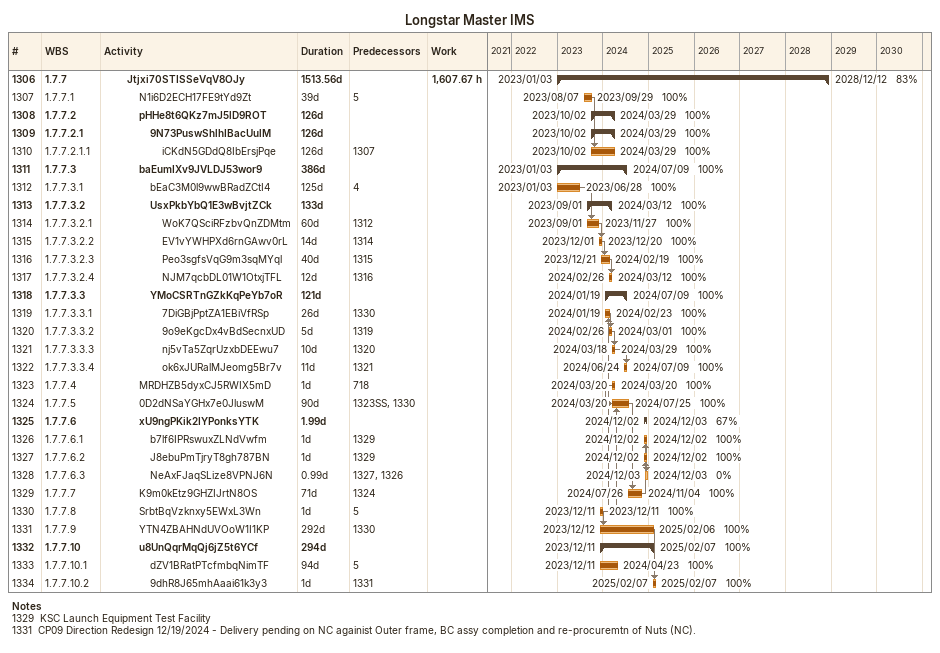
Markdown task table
Longstar Master IMS

| ID | WBS | Task | Duration | Start | Finish | Predecessors | % complete | Work (h) |
|---|---|---|---|---|---|---|---|---|
| 1306 | 1.7.7 | **Jtjxi70STISSeVqV8OJy** | 1513.56d | 2023-01-03 | 2028-12-12 |  | 83 | 1607.67 |
| 1307 | 1.7.7.1 | N1i6D2ECH17FE9tYd9Zt | 39d | 2023-08-07 | 2023-09-29 | 5 | 100 |  |
| 1308 | 1.7.7.2 | **pHHe8t6QKz7mJ5lD9ROT** | 126d | 2023-10-02 | 2024-03-29 |  | 100 |  |
| 1309 | 1.7.7.2.1 | **9N73PuswShlhIBacUulM** | 126d | 2023-10-02 | 2024-03-29 |  | 100 |  |
| 1310 | 1.7.7.2.1.1 | iCKdN5GDdQ8IbErsjPqe | 126d | 2023-10-02 | 2024-03-29 | 1307 | 100 |  |
| 1311 | 1.7.7.3 | **baEumIXv9JVLDJ53wor9** | 386d | 2023-01-03 | 2024-07-09 |  | 100 |  |
| 1312 | 1.7.7.3.1 | bEaC3M0l9wwBRadZCtI4 | 125d | 2023-01-03 | 2023-06-28 | 4 | 100 |  |
| 1313 | 1.7.7.3.2 | **UsxPkbYbQ1E3wBvjtZCk** | 133d | 2023-09-01 | 2024-03-12 |  | 100 |  |
| 1314 | 1.7.7.3.2.1 | WoK7QSciRFzbvQnZDMtm | 60d | 2023-09-01 | 2023-11-27 | 1312 | 100 |  |
| 1315 | 1.7.7.3.2.2 | EV1vYWHPXd6rnGAwv0rL | 14d | 2023-12-01 | 2023-12-20 | 1314 | 100 |  |
| 1316 | 1.7.7.3.2.3 | Peo3sgfsVqG9m3sqMYql | 40d | 2023-12-21 | 2024-02-19 | 1315 | 100 |  |
| 1317 | 1.7.7.3.2.4 | NJM7qcbDL01W1OtxjTFL | 12d | 2024-02-26 | 2024-03-12 | 1316 | 100 |  |
| 1318 | 1.7.7.3.3 | **YMoCSRTnGZkKqPeYb7oR** | 121d | 2024-01-19 | 2024-07-09 |  | 100 |  |
| 1319 | 1.7.7.3.3.1 | 7DiGBjPptZA1EBiVfRSp | 26d | 2024-01-19 | 2024-02-23 | 1330 | 100 |  |
| 1320 | 1.7.7.3.3.2 | 9o9eKgcDx4vBdSecnxUD | 5d | 2024-02-26 | 2024-03-01 | 1319 | 100 |  |
| 1321 | 1.7.7.3.3.3 | nj5vTa5ZqrUzxbDEEwu7 | 10d | 2024-03-18 | 2024-03-29 | 1320 | 100 |  |
| 1322 | 1.7.7.3.3.4 | ok6xJURalMJeomg5Br7v | 11d | 2024-06-24 | 2024-07-09 | 1321 | 100 |  |
| 1323 | 1.7.7.4 | MRDHZB5dyxCJ5RWIX5mD | 1d | 2024-03-20 | 2024-03-20 | 718 | 100 |  |
| 1324 | 1.7.7.5 | 0D2dNSaYGHx7e0JluswM | 90d | 2024-03-20 | 2024-07-25 | 1323SS, 1330 | 100 |  |
| 1325 | 1.7.7.6 | **xU9ngPKik2IYPonksYTK** | 1.99d | 2024-12-02 | 2024-12-03 |  | 67 |  |
| 1326 | 1.7.7.6.1 | b7lf6IPRswuxZLNdVwfm | 1d | 2024-12-02 | 2024-12-02 | 1329 | 100 |  |
| 1327 | 1.7.7.6.2 | J8ebuPmTjryT8gh787BN | 1d | 2024-12-02 | 2024-12-02 | 1329 | 100 |  |
| 1328 | 1.7.7.6.3 | NeAxFJaqSLize8VPNJ6N | 0.99d | 2024-12-03 | 2024-12-03 | 1327, 1326 | 0 |  |
| 1329 | 1.7.7.7 | K9m0kEtz9GHZIJrtN8OS | 71d | 2024-07-26 | 2024-11-04 | 1324 | 100 |  |
| 1330 | 1.7.7.8 | SrbtBqVzknxy5EWxL3Wn | 1d | 2023-12-11 | 2023-12-11 | 5 | 100 |  |
| 1331 | 1.7.7.9 | YTN4ZBAHNdUVOoW1I1KP | 292d | 2023-12-12 | 2025-02-06 | 1330 | 100 |  |
| 1332 | 1.7.7.10 | **u8UnQqrMqQj6jZ5t6YCf** | 294d | 2023-12-11 | 2025-02-07 |  | 100 |  |
| 1333 | 1.7.7.10.1 | dZV1BRatPTcfmbqNimTF | 94d | 2023-12-11 | 2024-04-23 | 5 | 100 |  |
| 1334 | 1.7.7.10.2 | 9dhR8J65mhAaai61k3y3 | 1d | 2025-02-07 | 2025-02-07 | 1331 | 100 |  |

Notes
- 1329: KSC Launch Equipment Test Facility
- 1331: CP09 Direction Redesign 12/19/2024 - Delivery pending on NC againist Outer frame, BC assy completion and re-procuremtn of Nuts (NC).
